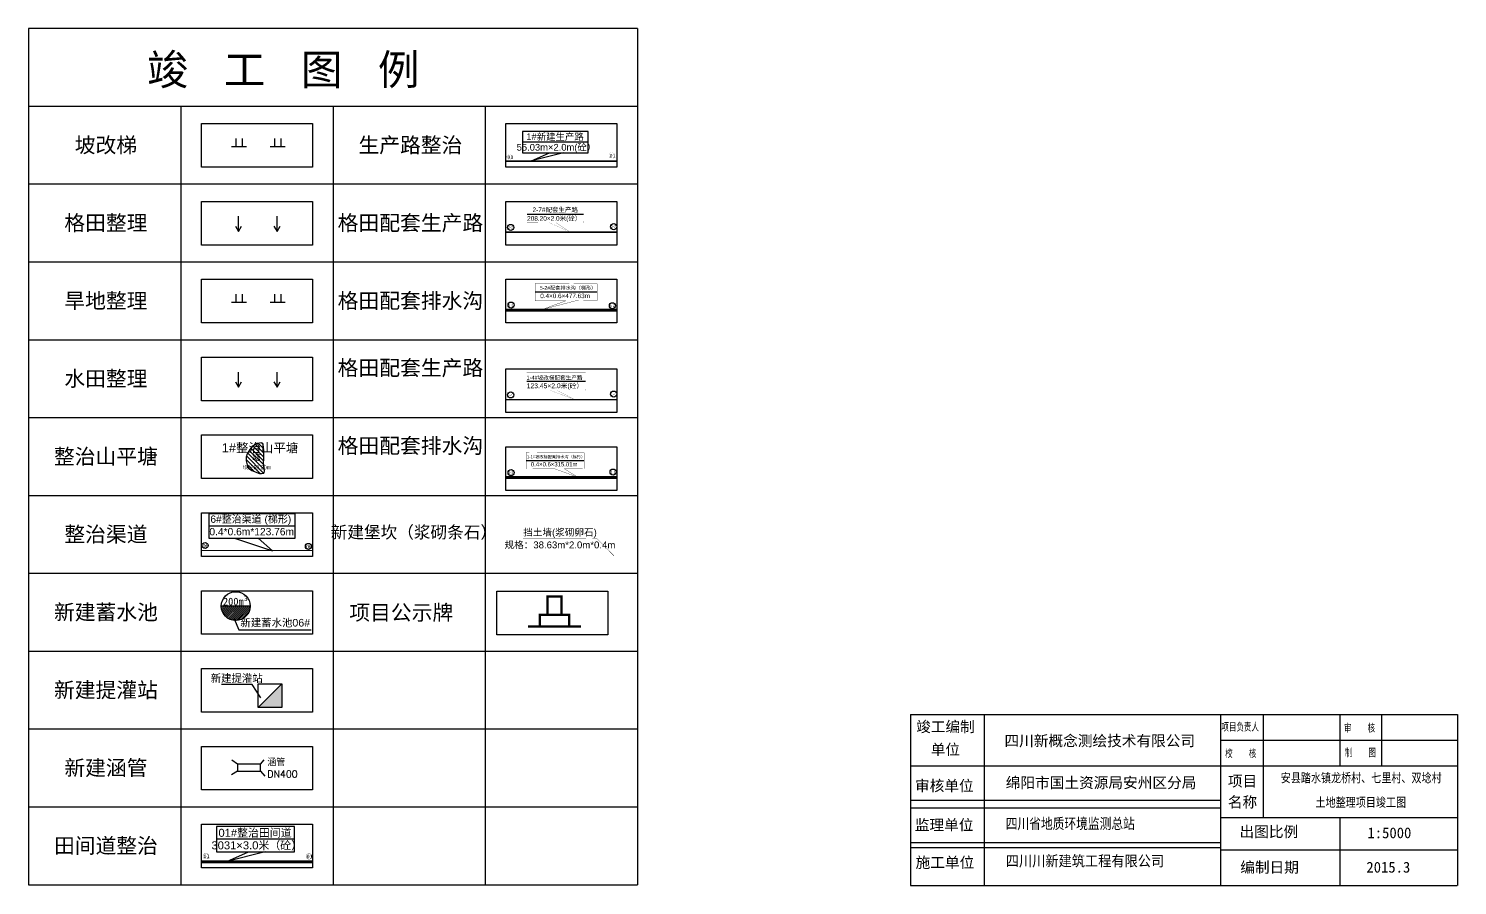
# Model space of a CAD drawing. Header units: millimetres. Extents: x 35444746 to 35449000, y 3482000 to 3488437.
# Drawn here: x 35447125 to 35449000, y 3482000 to 3483124 of the extents above; entities that cross this region are included whole.
import ezdxf
from ezdxf.enums import TextEntityAlignment as Align

# ---------------------------------------------------------------- set-up
doc = ezdxf.new("R2010")
doc.units = ezdxf.units.MM
doc.layers.add('0101图例', color=7, linetype='Continuous')
doc.layers.add('0102图签', color=7, linetype='Continuous')
doc.styles.add('Annotative', font='arial.ttf')
doc.styles.add('FS', font='rs.shx', dxfattribs={"bigfont": 'fs.shx'})
doc.styles.add('宋体', font='')
doc.styles.get('宋体').set_extended_font_data('SimSun')

# ---------------------------------------------------------------- blocks, each defined once
blk = doc.blocks.new('gc120')
for p, q in [((0, 0), (0, 2.5)), ((-0.5, 0.87), (0, 0)), ((0, 0), (0.5, 0.87))]:
    blk.add_line(p, q)
blk = doc.blocks.new('gc119')
for p, q in [((-1.25, 0), (1.25, 0)), ((-0.5, 1.3), (-0.5, 0)), ((0.5, 1.3), (0.5, 0))]:
    blk.add_line(p, q)
blk = doc.blocks.new('A$C76D66C12')
at = {"color": 1, "const_width": 1}
for points in [[(14.65, 5.63), (14.65, 13.63), (8.57, 13.63), (8.57, 5.63)], [(0, 0.5), (5.16, 0.5), (18.06, 0.5), (23.22, 0.5)], [(5.16, 0.5), (5.16, 5.63), (18.06, 5.63), (18.06, 0.5)]]:
    blk.add_lwpolyline(points, dxfattribs=at)

msp = doc.modelspace()

# ---------------------------------------------------------------- hatches: boundary and pattern name
at = {"layer": '0101图例'}
h = msp.add_hatch(dxfattribs=at)
h.set_pattern_fill('ANSI31', color=5, scale=30, angle=90, style=0)
h.set_pattern_definition([(135, (1828.441, 2214.5794), (-2.65165042945, -2.65165042945), [])])
h.paths.add_polyline_path([(35447433.612637, 3482558.258181), (35447433.771779, 3482570.187369), (35447432.789673, 3482578.282277), (35447432.101791, 3482579.697525), (35447430.721637, 3482580.539181), (35447424.71247, 3482579.430475), (35447418.218637, 3482575.835181), (35447415.118243, 3482571.938329), (35447411.621018, 3482565.888525), (35447410.377637, 3482561.874181), (35447410.47769, 3482556.881038), (35447412.216278, 3482549.887904), (35447413.540637, 3482547.301181), (35447417.776105, 3482544.386067), (35447428.122637, 3482540.312181), (35447430.470331, 3482540.269452), (35447433.405935, 3482540.944713), (35447434.036637, 3482541.644181), (35447434.304933, 3482543.334812), (35447433.075939, 3482554.638998)])
at = {"layer": '0101图例', "linetype": 'Continuous'}
h = msp.add_hatch(dxfattribs=at)
h.set_pattern_fill('ANSI31', color=5, scale=15, style=0)
h.set_pattern_definition([(45, (-35367139.7966, -2965655.9158), (-1.325825214725, 1.325825214725), [])])
h.paths.add_polyline_path([(35447415.65092, 3482366.383113), (35447396.72954, 3482366.383113), (35447377.80816, 3482366.383113, 1)])
at = {"layer": '0101图例'}
msp.add_hatch(color=5, dxfattribs=at).paths.add_polyline_path([(35447457.143746, 3482264.532233), (35447426.326737, 3482233.268652), (35447457.143746, 3482233.268652)])

# ---------------------------------------------------------------- linework, layer by layer
for p, q in [((35447124.877001, 3483123.793093), (35447124.877001, 3482000.670538)), ((35447924.085391, 3483123.793093), (35447124.877001, 3483123.793093)), ((35447124.877001, 3483123.793093), (35447124.877001, 3482000.670538)), ((35447924.085391, 3483123.793093), (35447924.085391, 3482000.670538)), ((35447524.481196, 3483021.691043), (35447124.877001, 3483021.691043)), ((35447324.679098, 3483021.691043), (35447324.679098, 3482000.670538)), ((35447524.481196, 3483021.691043), (35447524.481196, 3482000.670538)), ((35447924.085391, 3483021.691043), (35447524.481196, 3483021.691043)), ((35447724.283293, 3483021.691043), (35447724.283293, 3482000.670538)), ((35447524.481196, 3482919.588992), (35447124.877001, 3482919.588992)), ((35447924.085391, 3482919.588992), (35447524.481196, 3482919.588992)), ((35447779.058454, 3482880.478489, 159.54498), (35447853.216981, 3482880.497715, 159.54498)), ((35447524.481196, 3482817.486942), (35447124.877001, 3482817.486942)), ((35447924.085391, 3482817.486942), (35447524.481196, 3482817.486942)), ((35447789.834717, 3482778.649861, 758.178239), (35447871.123268, 3482778.670936, 758.178239)), ((35447524.481196, 3482715.384892), (35447124.877001, 3482715.384892)), ((35447924.085391, 3482715.384892), (35447524.481196, 3482715.384892)), ((35447778.694451, 3482661.226137, -4.270322), (35447855.942917, 3482661.246164, -4.270322)), ((35447524.481196, 3482613.282841), (35447124.877001, 3482613.282841)), ((35447924.085391, 3482613.282841), (35447524.481196, 3482613.282841)), ((35447777.902087, 3482557.456973, 746.275204), (35447854.110104, 3482557.47673, 746.275204)), ((35447524.481196, 3482511.180791), (35447124.877001, 3482511.180791)), ((35447924.085391, 3482511.180791), (35447524.481196, 3482511.180791)), ((35447524.481196, 3482409.07874), (35447124.877001, 3482409.07874)), ((35447924.085391, 3482409.07874), (35447524.481196, 3482409.07874)), ((35447524.481196, 3482306.97669), (35447124.877001, 3482306.97669)), ((35447924.085391, 3482306.97669), (35447524.481196, 3482306.97669)), ((35447524.481196, 3482204.874639), (35447124.877001, 3482204.874639)), ((35447924.085391, 3482204.874639), (35447524.481196, 3482204.874639)), ((35447524.481196, 3482102.772589), (35447124.877001, 3482102.772589)), ((35447924.085391, 3482102.772589), (35447524.481196, 3482102.772589)), ((35447124.877001, 3482000.670538), (35447924.085391, 3482000.670538))]:
    msp.add_line(p, q, dxfattribs=at)
at = {"layer": '0101图例', "color": 4, "linetype": 'Continuous'}
for p, q in [((35447399.009224, 3482159.264872, 567.729678), (35447391.446386, 3482164.203895, 567.729678)), ((35447429.110176, 3482159.28587, 567.729678), (35447434.214311, 3482164.870037, 567.729678)), ((35447399.015679, 3482150.012078, 567.729678), (35447391.131465, 3482144.922579, 567.729678)), ((35447429.110176, 3482159.28587, 567.729678), (35447399.009224, 3482159.264872, 567.729678)), ((35447399.009224, 3482159.264872, 567.729678), (35447399.015679, 3482150.012078, 567.729678)), ((35447399.015679, 3482150.012078, 567.729678), (35447429.116631, 3482150.033076, 567.729678)), ((35447429.116631, 3482150.033076, 567.729678), (35447429.110176, 3482159.28587, 567.729678)), ((35447429.110176, 3482159.28587, 567.729678), (35447429.110176, 3482159.28587, 567.729678)), ((35447429.116631, 3482150.033076, 567.729678), (35447434.953987, 3482143.544753, 567.729678))]:
    msp.add_line(p, q, dxfattribs=at)
at = {"layer": '0101图例'}
for points in [[(35447351.823435, 3482999.25047), (35447497.336859, 3482999.25047), (35447497.336859, 3482942.029565), (35447351.823435, 3482942.029565)], [(35447751.42763, 3482999.25047), (35447896.941054, 3482999.25047), (35447896.941054, 3482942.029565), (35447751.42763, 3482942.029565)], [(35447351.823435, 3482897.14842), (35447497.336859, 3482897.14842), (35447497.336859, 3482839.927514), (35447351.823435, 3482839.927514)], [(35447751.42763, 3482897.14842), (35447896.941054, 3482897.14842), (35447896.941054, 3482839.927514), (35447751.42763, 3482839.927514)], [(35447351.823435, 3482795.04637), (35447497.336859, 3482795.04637), (35447497.336859, 3482737.825464), (35447351.823435, 3482737.825464)], [(35447351.823435, 3482795.04637), (35447497.336859, 3482795.04637), (35447497.336859, 3482737.825464), (35447351.823435, 3482737.825464)], [(35447351.823435, 3482795.04637), (35447497.336859, 3482795.04637), (35447497.336859, 3482737.825464), (35447351.823435, 3482737.825464)], [(35447751.42763, 3482795.04637), (35447896.941054, 3482795.04637), (35447896.941054, 3482737.825464), (35447751.42763, 3482737.825464)], [(35447351.823435, 3482692.944319), (35447497.336859, 3482692.944319), (35447497.336859, 3482635.723413), (35447351.823435, 3482635.723413)], [(35447351.823435, 3482692.944319), (35447497.336859, 3482692.944319), (35447497.336859, 3482635.723413), (35447351.823435, 3482635.723413)], [(35447751.42763, 3482677.516538), (35447896.941054, 3482677.516538), (35447896.941054, 3482620.295633), (35447751.42763, 3482620.295633)], [(35447351.823435, 3482590.842269), (35447497.336859, 3482590.842269), (35447497.336859, 3482533.621363), (35447351.823435, 3482533.621363)], [(35447751.42763, 3482575.414488), (35447896.941054, 3482575.414488), (35447896.941054, 3482518.193582), (35447751.42763, 3482518.193582)], [(35447351.823435, 3482488.740218), (35447497.336859, 3482488.740218), (35447497.336859, 3482431.519313), (35447351.823435, 3482431.519313)], [(35447351.823435, 3482386.638168), (35447497.336859, 3482386.638168), (35447497.336859, 3482329.417262), (35447351.823435, 3482329.417262)], [(35447739.40501, 3482386.142112), (35447884.918433, 3482386.142112), (35447884.918433, 3482328.921206), (35447739.40501, 3482328.921206)], [(35447351.823435, 3482284.536117), (35447497.336859, 3482284.536117), (35447497.336859, 3482227.315212), (35447351.823435, 3482227.315212)], [(35447351.823435, 3482182.434067), (35447497.336859, 3482182.434067), (35447497.336859, 3482125.213161), (35447351.823435, 3482125.213161)], [(35447351.823435, 3482080.332016), (35447497.336859, 3482080.332016), (35447497.336859, 3482023.111111), (35447351.823435, 3482023.111111)]]:
    msp.add_lwpolyline(points, close=True, dxfattribs=at)
at = {"layer": '0101图例', "linetype": 'ByBlock'}
msp.add_lwpolyline([(35447351.823435, 3482999.25047), (35447497.336859, 3482999.25047), (35447497.336859, 3482942.029565), (35447351.823435, 3482942.029565)], close=True, dxfattribs=at)
at = {"layer": '0101图例', "color": 6, "linetype": 'ByBlock', "lineweight": 30}
msp.add_lwpolyline([(35447859.167478, 3482988.754535), (35447773.176307, 3482988.754535), (35447773.176307, 3482961.071223), (35447797.38284, 3482961.071223), (35447797.38284, 3482961.071223), (35447811.054717, 3482961.056754), (35447859.167045, 3482961.071223)], close=True, dxfattribs=at)
for points in [[(35447859.167045, 3482974.912879), (35447773.176307, 3482974.912879)], [(35447826.970938, 3482961.071223), (35447784.734599, 3482950.343761), (35447808.670509, 3482961.071223)]]:
    msp.add_lwpolyline(points, dxfattribs=at)
at = {"layer": '0101图例', "color": 6, "ltscale": 0.5, "const_width": 2, "flags": 128}
for points in [[(35447751.42763, 3482949.833192), (35447896.941054, 3482949.833192)], [(35447751.42763, 3482856.72823), (35447896.941054, 3482856.72823)], [(35447751.42763, 3482637.096348), (35447896.941054, 3482637.096348)]]:
    msp.add_lwpolyline(points, dxfattribs=at)
at = {"layer": '0101图例'}
for points, const_width in [([(35447758.188315, 3482952.333519), (35447758.675636, 3482952.672108), (35447759.114081, 3482953.095839), (35447759.478877, 3482953.584414), (35447759.760576, 3482954.12518), (35447759.951881, 3482954.70413), (35447760.04784, 3482955.306271), (35447760.045965, 3482955.916007), (35447759.946307, 3482956.517546), (35447759.751446, 3482957.09531), (35447759.466427, 3482957.634333), (35447759.098635, 3482958.120656), (35447758.657594, 3482958.541683), (35447758.154726, 3482958.886511), (35447757.603055, 3482959.146207), (35447757.016871, 3482959.314045), (35447756.411355, 3482959.38568), (35447755.802189, 3482959.359256), (35447755.205151, 3482959.235456), (35447754.635702, 3482959.017489), (35447754.108592, 3482958.710997), (35447753.637474, 3482958.323921), (35447753.234547, 3482957.866284), (35447752.910248, 3482957.34994), (35447752.672976, 3482956.788261), (35447752.528876, 3482956.195794), (35447752.481681, 3482955.587883), (35447752.532613, 3482954.980275), (35447752.680352, 3482954.388705), (35447752.921073, 3482953.828496), (35447753.248539, 3482953.314155), (35447753.654273, 3482952.859003), (35447754.127763, 3482952.474831), (35447754.656746, 3482952.171586), (35447755.227524, 3482951.957123), (35447755.825313, 3482951.836997), (35447756.43463, 3482951.814318), (35447757.039694, 3482951.889674), (35447757.624835, 3482952.061114), (35447758.160159, 3482952.317148)], 0.12), ([(35447892.31879, 3482954.039215), (35447892.806111, 3482954.377805), (35447893.244556, 3482954.801535), (35447893.609352, 3482955.29011), (35447893.891051, 3482955.830876), (35447894.082356, 3482956.409826), (35447894.178315, 3482957.011967), (35447894.176441, 3482957.621703), (35447894.076782, 3482958.223242), (35447893.881921, 3482958.801006), (35447893.596902, 3482959.340029), (35447893.22911, 3482959.826352), (35447892.788069, 3482960.247379), (35447892.285201, 3482960.592207), (35447891.733531, 3482960.851903), (35447891.147346, 3482961.019742), (35447890.54183, 3482961.091376), (35447889.932664, 3482961.064952), (35447889.335626, 3482960.941152), (35447888.766178, 3482960.723185), (35447888.239067, 3482960.416693), (35447887.767949, 3482960.029617), (35447887.365022, 3482959.57198), (35447887.040723, 3482959.055636), (35447886.803451, 3482958.493957), (35447886.659351, 3482957.90149), (35447886.612156, 3482957.293579), (35447886.663088, 3482956.685971), (35447886.810827, 3482956.094401), (35447887.051548, 3482955.534193), (35447887.379014, 3482955.019851), (35447887.784748, 3482954.5647), (35447888.258238, 3482954.180527), (35447888.787222, 3482953.877282), (35447889.357999, 3482953.662819), (35447889.955788, 3482953.542693), (35447890.565105, 3482953.520014), (35447891.170169, 3482953.595371), (35447891.755311, 3482953.76681), (35447892.290635, 3482954.022844)], 0.12), ([(35447359.471982, 3482035.210062), (35447359.959304, 3482035.548652), (35447360.397748, 3482035.972383), (35447360.762545, 3482036.460958), (35447361.044243, 3482037.001723), (35447361.235549, 3482037.580673), (35447361.331507, 3482038.182814), (35447361.329633, 3482038.79255), (35447361.229975, 3482039.394089), (35447361.035113, 3482039.971854), (35447360.750094, 3482040.510877), (35447360.382303, 3482040.997199), (35447359.941261, 3482041.418227), (35447359.438393, 3482041.763054), (35447358.886723, 3482042.02275), (35447358.300539, 3482042.190589), (35447357.695023, 3482042.262224), (35447357.085857, 3482042.235799), (35447356.488818, 3482042.112), (35447355.91937, 3482041.894032), (35447355.39226, 3482041.587541), (35447354.921141, 3482041.200464), (35447354.518214, 3482040.742828), (35447354.193915, 3482040.226483), (35447353.956643, 3482039.664804), (35447353.812544, 3482039.072337), (35447353.765348, 3482038.464427), (35447353.81628, 3482037.856819), (35447353.96402, 3482037.265249), (35447354.20474, 3482036.70504), (35447354.532207, 3482036.190698), (35447354.93794, 3482035.735547), (35447355.41143, 3482035.351375), (35447355.940414, 3482035.04813), (35447356.511191, 3482034.833666), (35447357.10898, 3482034.71354), (35447357.718297, 3482034.690861), (35447358.323362, 3482034.766218), (35447358.908503, 3482034.937657), (35447359.443827, 3482035.193691)], 0.2848), ([(35447494.821378, 3482035.022862), (35447495.308699, 3482035.361451), (35447495.747144, 3482035.785182), (35447496.11194, 3482036.273757), (35447496.393639, 3482036.814523), (35447496.584944, 3482037.393473), (35447496.680903, 3482037.995614), (35447496.679029, 3482038.60535), (35447496.57937, 3482039.206889), (35447496.384509, 3482039.784653), (35447496.09949, 3482040.323676), (35447495.731698, 3482040.809999), (35447495.290657, 3482041.231026), (35447494.787789, 3482041.575854), (35447494.236119, 3482041.83555), (35447493.649934, 3482042.003388), (35447493.044418, 3482042.075023), (35447492.435252, 3482042.048599), (35447491.838214, 3482041.924799), (35447491.268766, 3482041.706832), (35447490.741655, 3482041.40034), (35447490.270537, 3482041.013263), (35447489.86761, 3482040.555627), (35447489.543311, 3482040.039282), (35447489.306039, 3482039.477604), (35447489.161939, 3482038.885137), (35447489.114744, 3482038.277226), (35447489.165676, 3482037.669618), (35447489.313415, 3482037.078048), (35447489.554136, 3482036.517839), (35447489.881602, 3482036.003498), (35447490.287336, 3482035.548346), (35447490.760826, 3482035.164174), (35447491.28981, 3482034.860929), (35447491.860587, 3482034.646466), (35447492.458376, 3482034.52634), (35447493.067693, 3482034.503661), (35447493.672757, 3482034.579017), (35447494.257899, 3482034.750457), (35447494.793223, 3482035.006491)], 0.2848)]:
    msp.add_lwpolyline(points, dxfattribs=dict(at, const_width=const_width))
at = {"layer": '0101图例', "const_width": 0.1728, "flags": 128}
msp.add_lwpolyline([(35447853.39553, 3482891.63747), (35447853.39553, 3482891.63747), (35447853.39553, 3482891.63747), (35447779.058454, 3482891.63747), (35447779.058454, 3482875.761248), (35447779.058454, 3482875.761248), (35447779.058454, 3482873.422168), (35447779.058454, 3482869.120311), (35447789.332356, 3482869.120311), (35447792.653627, 3482869.120311), (35447792.653627, 3482869.120311), (35447797.377222, 3482869.206639), (35447808.345148, 3482869.211649), (35447835.245188, 3482857.111647), (35447817.136733, 3482869.215665), (35447836.142085, 3482869.224346), (35447853.216981, 3482869.206521), (35447853.39553, 3482891.63747)], close=True, dxfattribs=at)
at = {"layer": '0101图例', "linetype": 'Continuous', "elevation": 567.729678, "flags": 128}
for points, const_width in [([(35447871.123268, 3482767.094358), (35447843.300791, 3482766.934502), (35447798.597372, 3482755.234689), (35447830.077614, 3482766.858527), (35447789.834717, 3482766.627307), (35447789.834717, 3482789.555324), (35447871.123268, 3482789.064035)], 0.40191), ([(35447854.110104, 3482546.623689), (35447828.026531, 3482546.473823), (35447845.622084, 3482535.443396), (35447815.629803, 3482546.402597), (35447777.902087, 3482546.185828), (35447777.902087, 3482567.680844), (35447854.110104, 3482567.220261)], 0.37679)]:
    msp.add_lwpolyline(points, close=True, dxfattribs=dict(at, const_width=const_width))
at = {"layer": '0101图例', "color": 5, "ltscale": 0.5, "flags": 128}
for points, const_width in [([(35447751.42763, 3482754.626179), (35447896.941054, 3482754.626179)], 4), ([(35447751.42763, 3482534.994297), (35447896.941054, 3482534.994297)], 4), ([(35447351.823435, 3482439.322939), (35447497.336859, 3482439.322939)], 1.5)]:
    msp.add_lwpolyline(points, dxfattribs=dict(at, const_width=const_width))
at = {"layer": '0101图例', "const_width": 0.18, "elevation": -4.270322, "flags": 128}
msp.add_lwpolyline([(35447856.034913, 3482672.803465), (35447856.034913, 3482672.803465), (35447856.034913, 3482672.803465), (35447778.600458, 3482672.803465), (35447778.600458, 3482656.265734), (35447778.600458, 3482656.265734), (35447778.600458, 3482653.829192), (35447778.600458, 3482649.348091), (35447789.30244, 3482649.348091), (35447792.762098, 3482649.348091), (35447792.762098, 3482649.348091), (35447797.682508, 3482649.438015), (35447809.107432, 3482649.443234), (35447843.270313, 3482636.57332), (35447818.265332, 3482649.447418), (35447838.062574, 3482649.456461), (35447855.848924, 3482649.437893), (35447856.034913, 3482672.803465)], close=True, dxfattribs=at)
at = {"layer": '0101图例', "color": 5}
msp.add_lwpolyline([(35447433.612637, 3482558.258181), (35447433.771779, 3482570.187369), (35447432.789673, 3482578.282277), (35447432.101791, 3482579.697525), (35447430.721637, 3482580.539181), (35447424.71247, 3482579.430475), (35447418.218637, 3482575.835181), (35447415.118243, 3482571.938329), (35447411.621018, 3482565.888525), (35447410.377637, 3482561.874181), (35447410.47769, 3482556.881038), (35447412.216278, 3482549.887904), (35447413.540637, 3482547.301181), (35447417.776105, 3482544.386067), (35447428.122637, 3482540.312181), (35447430.470331, 3482540.269452), (35447433.405935, 3482540.944713), (35447434.036637, 3482541.644181), (35447434.304933, 3482543.334812), (35447433.075939, 3482554.638998)], close=True, dxfattribs=at)
at = {"layer": '0101图例', "color": 5, "lineweight": 30}
msp.add_lwpolyline([(35447418.103252, 3482455.455678), (35447474.903252, 3482455.455678), (35447474.903252, 3482487.455678), (35447361.303252, 3482487.455678), (35447361.303252, 3482455.455678), (35447397.882743, 3482455.455678), (35447418.103252, 3482455.455678)], close=True, dxfattribs=at)
for points in [[(35447361.303252, 3482471.455678), (35447474.903252, 3482471.455678)], [(35447395.138072, 3482455.455678), (35447445.05878, 3482438.793795), (35447426.209282, 3482455.455678)], [(35447429.502494, 3482246.217244), (35447418.184164, 3482263.547816), (35447378.057023, 3482263.547816)]]:
    msp.add_lwpolyline(points, dxfattribs=at)
at = {"layer": '0101图例', "color": 0, "linetype": 'Continuous', "ltscale": 0.5, "const_width": 0.4}
msp.add_lwpolyline([(35447773.73991, 3482454.730324), (35447773.73991, 3482454.730324), (35447836.80041, 3482454.730324), (35447870.693963, 3482454.881209), (35447893.252426, 3482432.294613)], dxfattribs=at)
at = {"layer": '0101图例', "color": 5, "linetype": 'Continuous'}
msp.add_lwpolyline([(35447415.65092, 3482366.383113), (35447396.72954, 3482366.383113), (35447377.80816, 3482366.383113)], dxfattribs=at)
at = {"layer": '0101图例', "linetype": 'Continuous', "flags": 128}
msp.add_lwpolyline([(35447394.854348, 3482349.511237), (35447401.028186, 3482335.363217), (35447495.606467, 3482335.363217)], dxfattribs=at)
at = {"layer": '0101图例', "color": 5, "linetype": 'Continuous', "lineweight": 30}
msp.add_lwpolyline([(35447457.143746, 3482264.532233), (35447426.326737, 3482233.268652)], dxfattribs=at)
msp.add_lwpolyline([(35447426.326737, 3482264.532233), (35447457.143746, 3482264.532233), (35447457.143746, 3482233.268652), (35447426.326737, 3482233.268652)], close=True, dxfattribs=at)
at = {"layer": '0101图例', "color": 1, "linetype": 'ByBlock', "lineweight": 30}
msp.add_lwpolyline([(35447473.740974, 3482077.152419), (35447371.370533, 3482077.152419), (35447371.370533, 3482044.196095), (35447400.187834, 3482044.196095), (35447400.187834, 3482044.196095), (35447416.463878, 3482044.178869), (35447473.740459, 3482044.196095)], close=True, dxfattribs=at)
for points in [[(35447473.740459, 3482060.674257), (35447371.370533, 3482060.674257)], [(35447435.41176, 3482044.196095), (35447385.130404, 3482031.425307), (35447413.625536, 3482044.196095)]]:
    msp.add_lwpolyline(points, dxfattribs=at)
at = {"layer": '0101图例', "color": 1, "ltscale": 0.5, "const_width": 4, "flags": 128}
msp.add_lwpolyline([(35447351.823435, 3482030.914737), (35447497.336859, 3482030.914737)], dxfattribs=at)
at = {"layer": '0101图例', "ltscale": 2}
for centre in [(35447757.57365, 3482863.058589), (35447892.735085, 3482864.01083), (35447758.063893, 3482761.125293), (35447891.165103, 3482760.267297), (35447892.735085, 3482644.378949), (35447757.57365, 3482643.426707), (35447758.063893, 3482541.493411), (35447892.023263, 3482542.139954), (35447356.471489, 3482445.87003), (35447492.142754, 3482444.620687)]:
    msp.add_circle(centre, 4, dxfattribs=at)
at = {"layer": '0101图例', "color": 5, "linetype": 'Continuous'}
msp.add_circle((35447396.72954, 3482366.383113), 18.92138, dxfattribs=at)
at = {"layer": '0102图签', "color": 7, "linetype": 'Continuous'}
for p, q in [((35448282.337073, 3482224.048238), (35449000.061113, 3482224.048238)), ((35448378.864418, 3482224.048238), (35448378.864418, 3482000.090939)), ((35448689.222153, 3482224.048238), (35448689.222153, 3482000.090939)), ((35448745.289987, 3482224.048238), (35448745.289987, 3482156.721712)), ((35448845.770025, 3482224.048238), (35448845.770025, 3482156.721712)), ((35448900.347718, 3482224.048238), (35448900.347718, 3482156.721712)), ((35448689.222153, 3482190.393503), (35449000.061113, 3482190.393503)), ((35448282.337073, 3482156.721712), (35449000.061113, 3482156.721712)), ((35448745.289987, 3482156.721712), (35448745.289987, 3482089.178701)), ((35448689.222153, 3482089.178701), (35449000.061113, 3482089.178701)), ((35448845.770025, 3482089.178701), (35448845.770025, 3482000.090939)), ((35448689.222153, 3482046.599934), (35449000.061113, 3482046.599934))]:
    msp.add_line(p, q, dxfattribs=at)
at = {"layer": '0102图签'}
for p, q in [((35449000.061113, 3482224.048238), (35449000.061113, 3482000.090939)), ((35448282.337073, 3482000.090939), (35448999.826855, 3482000.090939))]:
    msp.add_line(p, q, dxfattribs=at)
at = {"layer": '0102图签', "color": 0, "linetype": 'Continuous', "flags": 128}
for points in [[(35448282.337073, 3482224.048238), (35448282.337073, 3482000.090939)], [(35448282.337073, 3482101.907755), (35448689.222153, 3482101.907755)], [(35448282.337073, 3482049.630912), (35448689.222153, 3482049.630912)]]:
    msp.add_lwpolyline(points, dxfattribs=at)
at = {"layer": '0102图签', "color": 7, "linetype": 'Continuous'}
for points in [[(35448282.337073, 3482224.048238), (35448282.337073, 3482000.090939)], [(35448282.337073, 3482112.069589), (35448689.222153, 3482112.069589)], [(35448282.337073, 3482056.514403), (35448689.222153, 3482056.514403)]]:
    msp.add_lwpolyline(points, dxfattribs=at)

# ---------------------------------------------------------------- block references
at = {"layer": '0101图例', "linetype": 'Continuous', "xscale": 8, "yscale": 8, "zscale": 4}
for name, p in [('gc119', (35447400.996643, 3482969.260989)), ('gc119', (35447451.734192, 3482969.260989)), ('gc120', (35447400.314218, 3482857.618687)), ('gc120', (35447450.929409, 3482857.618687)), ('gc119', (35447400.996643, 3482765.056888)), ('gc119', (35447451.734192, 3482765.056888)), ('gc120', (35447400.314218, 3482653.414586)), ('gc120', (35447450.929409, 3482653.414586))]:
    msp.add_blockref(name, p, dxfattribs=at)
at = {"layer": '0101图例', "xscale": 3, "yscale": 3, "zscale": 3}
msp.add_blockref('A$C76D66C12', (35447780.263271, 3482337.980164), dxfattribs=at)

# ---------------------------------------------------------------- texts
at = {"layer": '0101图例', "lineweight": 15, "style": 'Annotative'}
msp.add_text('竣   工   图   例', height=40, dxfattribs=at).set_placement((35447279.986777, 3483049.975601))
at = {"layer": '0101图例', "color": 0, "lineweight": 0, "style": 'Annotative'}
for s, height, p in [('1#新建生产路', 8.82, (35447815.787341, 3482977.572908, -954.324)), ('坡改梯', 20, (35447226.394756, 3482961.081844, -1623)), ('生产路整治', 20, (35447625.998951, 3482961.081844, -1623)), (' 55.03m×2.0m(砼）', 8.82, (35447815.965933, 3482963.747888, -954.324)), ('格田整理', 20, (35447226.394756, 3482858.979793, -1623)), ('格田配套生产路', 20, (35447625.998951, 3482858.979793, -1623)), ('旱地整理', 20, (35447226.394756, 3482756.877743, -1623)), ('格田配套排水沟', 20, (35447625.998951, 3482756.877743, -1623)), ('格田配套生产路', 20, (35447625.998951, 3482668.864637, -1623)), ('水田整理', 20, (35447226.394756, 3482654.775692, -1623)), ('整治山平塘', 20, (35447226.394756, 3482552.673642, -1623)), ('格田配套排水沟', 20, (35447625.998951, 3482566.762586, -1623)), ('整治渠道', 20, (35447226.394756, 3482450.571591, -1623)), ('新建堡坎（浆砌条石）', 16, (35447630.507437, 3482455.340587, -1623)), ('新建蓄水池', 20, (35447226.394756, 3482348.469541, -1623)), ('项目公示牌', 20, (35447613.97633, 3482347.973485, -1623)), ('新建提灌站', 20, (35447226.394756, 3482246.36749, -1623)), ('新建涵管', 20, (35447226.394756, 3482144.26544, -1623)), ('01#整治田间道', 10.5, (35447422.097954, 3482063.840958, -1136.1)), ('田间道整治', 20, (35447226.394756, 3482042.163389, -1623)), (' 3031×3.0米（砼）', 10.5, (35447422.310563, 3482047.3826, -1136.1))]:
    msp.add_text(s, height=height, dxfattribs=at).set_placement(p, align=Align.CENTER)
at = {"layer": '0101图例', "color": 0, "style": 'Annotative'}
for s, height, p in [('208.20×2.0米(砼）', 6.082005, (35447779.106089, 3482871.853911, 381.52539)), ('2-7#配套生产路', 6.082005, (35447786.259689, 3482883.186726, 381.52539)), ('5-2#配套排水沟（梯形）', 4.8, (35447795.940349, 3482781.316722, 938.629712)), ('0.4×0.6×477.63m', 5.9603649, (35447796.380609, 3482770.272527, 938.629712)), ('1-4#坡改梯配套生产路', 5.25, (35447778.311893, 3482663.476856, 393.15196)), ('123.45×2.0米(砼）', 6.33542188, (35447778.650078, 3482652.195591, 393.15196)), ('1-1#坡改梯配套排水沟（梯形）', 3.9, (35447778.906041, 3482560.208795, 915.44846)), ('0.4×0.6×315.01m', 5.5878421, (35447784.03886, 3482549.603222, 915.44846))]:
    msp.add_text(s, height=height, dxfattribs=at).set_placement(p)
at = {"layer": '0101图例', "color": 0, "lineweight": -3, "style": 'Annotative'}
for s, height, p in [('2-7', 3.2, (35447754.059688, 3482861.53645)), ('2-7', 3.2, (35447889.221122, 3482862.488692)), ('5-2', 3.2, (35447754.54993, 3482759.603154)), ('5-2', 3.2, (35447887.651141, 3482758.745158)), ('1-4', 3.2, (35447754.059688, 3482641.904568)), ('1-4', 3.2, (35447889.221122, 3482642.85681)), ('1-1', 3.2, (35447754.54993, 3482539.971272)), ('1-1', 3.2, (35447888.509301, 3482540.617816)), ('06', 5, (35447353.132115, 3482442.952297)), ('06', 5, (35447488.80338, 3482441.702955))]:
    msp.add_text(s, height=height, dxfattribs=at).set_placement(p)
at = {"layer": '0101图例', "color": 0, "style": 'Annotative'}
for s, height, p in [('1#整治山平塘', 12, (35447428.653898, 3482574.230046)), ('坝长60.20m', 5, (35447424.604955, 3482548.49945)), ('新建提灌站', 10, (35447398.024168, 3482272.114938))]:
    msp.add_text(s, height=height, dxfattribs=at).set_placement(p, align=Align.MIDDLE)
at = {"layer": '0101图例', "color": 7, "linetype": 'Continuous', "style": 'Annotative'}
msp.add_text('塘', height=8, dxfattribs=at).set_placement((35447418.465333, 3482557.204779))
at = {"layer": '0101图例', "color": 0, "linetype": 'ByBlock', "style": 'Annotative'}
for s, p in [('6#整治渠道 (梯形) ', (35447418.365909, 3482479.914885, -655.438)), ('0.4*0.6m*123.76m', (35447417.734247, 3482464.057683, -655.438))]:
    msp.add_text(s, height=9.6, dxfattribs=at).set_placement(p, align=Align.MIDDLE)
at = {"layer": '0101图例', "color": 0, "linetype": 'Continuous', "ltscale": 0.5, "style": 'Annotative'}
msp.add_text('挡土墙(浆砌卵石)', height=9, dxfattribs=at).set_placement((35447822.310737, 3482462.579404), align=Align.MIDDLE)
at = {"layer": '0101图例', "color": 0, "linetype": 'Continuous', "style": 'Annotative'}
msp.add_text('规格：38.63m*2.0m*0.4m', height=9, dxfattribs=at).set_placement((35447822.196134, 3482446.934979), align=Align.MIDDLE)
at = {"layer": '0101图例', "color": 5, "linetype": 'Continuous', "style": '宋体'}
msp.add_text('200m³', height=10, dxfattribs=at).set_placement((35447379.96272, 3482367.416274, 3864))
at = {"layer": '0101图例', "linetype": 'Continuous', "style": 'Annotative'}
msp.add_text('新建蓄水池06#', height=10, dxfattribs=at).set_placement((35447402.858621, 3482339.575674, 11584))
at = {"layer": '0101图例', "char_height": 5, "width": 0.4, "attachment_point": 1, "style": '宋体'}
for insert in [(35447753.234547, 3482957.866284), (35447887.365022, 3482959.57198), (35447354.518214, 3482040.742828), (35447489.86761, 3482040.555627)]:
    msp.add_mtext('01', dxfattribs=dict(at, insert=insert))
at = {"layer": '0101图例', "color": 0, "linetype": 'Continuous', "insert": (35447438.270887, 3482165.697104, -2838.648392), "char_height": 9, "width": 48, "attachment_point": 1, "style": 'FS'}
msp.add_mtext('涵管DN400', dxfattribs=at)
at = {"layer": '0102图签', "color": 7, "style": '宋体'}
for s, height, width, p in [('竣工编制', 14.112, 1, (35448289.669744, 3482201.184412)), ('四川新概念测绘技术有限公司', 14.112, 1, (35448405.604224, 3482182.71213)), ('项目负责人', 10.08, 0.7, (35448690.236281, 3482202.96071)), ('审    核', 10.08, 0.7, (35448851.204719, 3482201.56513)), ('  单位', 14.112, 1, (35448289.621646, 3482171.266215)), ('校    核', 10.08, 0.7, (35448695.23762, 3482168.136529)), ('制    图', 10.08, 0.7, (35448852.310329, 3482169.358991)), ('绵阳市国土资源局安州区分局', 14.112, 1, (35448407.280093, 3482127.755944)), ('项目', 14.112, 1, (35448698.778844, 3482129.838186)), ('审核单位', 14.112, 1, (35448288.204905, 3482123.846451)), ('名称', 14.112, 1, (35448698.778844, 3482102.368924)), ('监理单位', 14.112, 1, (35448287.951608, 3482072.369358)), ('四川省地质环境监测总站', 14.112, 0.8, (35448407.280093, 3482074.110632)), ('出图比例', 14.112, 1, (35448714.080148, 3482063.480547)), ('1:5000', 14.112, 1, (35448881.980567, 3482061.969647)), ('施工单位 ', 14.112, 1, (35448288.994876, 3482023.16763)), ('四川川新建筑工程有限公司', 14.112, 0.9, (35448407.280093, 3482025.130128)), ('编制日期', 14.112, 1, (35448715.032785, 3482016.80834)), ('2015.3', 14.112, 1, (35448880.581027, 3482016.903928))]:
    msp.add_text(s, height=height, dxfattribs=dict(at, width=width)).set_placement(p)
at = {"layer": '0102图签', "color": 7, "style": '宋体', "width": 0.8}
for s, p in [('安县踏水镇龙桥村、七里村、双埝村', (35448873.769755, 3482141.441953)), ('土地整理项目竣工图', (35448873.270188, 3482109.437781))]:
    msp.add_text(s, height=12.096, dxfattribs=at).set_placement(p, align=Align.MIDDLE)

doc.saveas('drawing.dxf')
